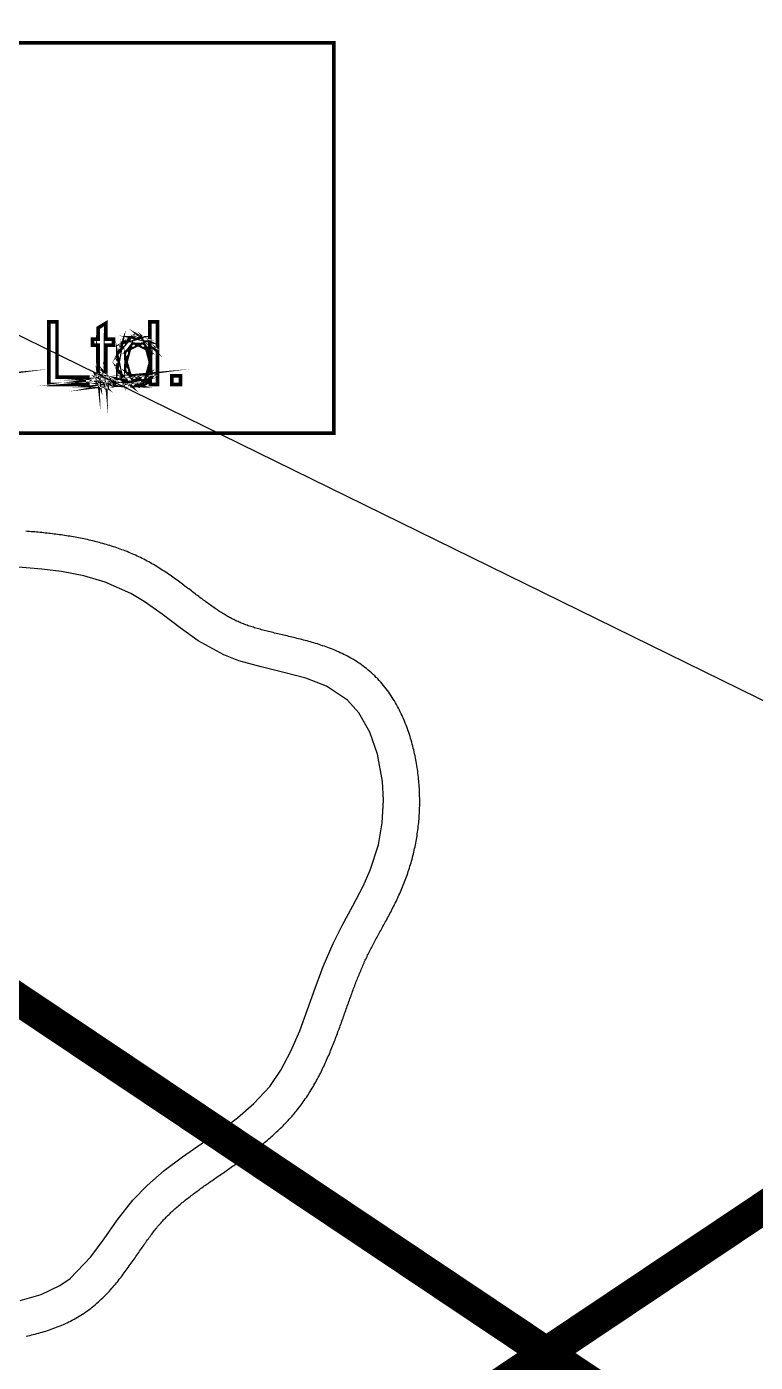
# Model space of a CAD drawing. Extents: x -4 to 1079, y -4 to 725.
# Drawn here: x 394.6 to 594.8, y 357.5 to 724.5 of the extents above; entities that cross this region are included whole.
import ezdxf

# ---------------------------------------------------------------- set-up
doc = ezdxf.new("R2010")
doc.units = 0
doc.linetypes.add('11', pattern=[18.75098419189453, 12.500656127929688, -6.250328063964844])
doc.linetypes.add('14', pattern=[89.22461700439453, 44.612308502197266, -44.612308502197266])
doc.layers.get('0').update_dxf_attribs({"linetype": 'CONTINUOUS'})
for name, color, linetype in [('EASEMENT', 7, 'CONTINUOUS'), ('PL', 7, 'CONTINUOUS'), ('POND', 7, 'CONTINUOUS')]:
    doc.layers.add(name, color=color, linetype=linetype)

msp = doc.modelspace()

# ---------------------------------------------------------------- linework, layer by layer
at = {"color": 7, "linetype": '14', "const_width": 8.92246150970459}
for points in [[(0, 720.0452880859375), (1074.8682861328125, 0)], [(0, 0), (1074.8682861328125, 720.0452880859375)], [(0, 720.0452880859375), (1074.8682861328125, 0)], [(0, 0), (1074.8682861328125, 720.0452880859375)]]:
    msp.add_lwpolyline(points, dxfattribs=at)
at = {"color": 7, "const_width": 1}
for points in [[(0, 720.0452880859375), (478.98712158203125, 720.0452880859375), (478.98712158203125, 612.7885437011719), (0, 612.7885437011719), (0, 720.0452880859375)], [(400.6892370781861, 626.1956415176392), (400.6892370781861, 643.3764083022252), (402.9628174030222, 643.3764083022252), (402.9628174030222, 628.2231126320548), (411.42428644699976, 628.2231126320548), (411.42428644699976, 626.1956415176392), (400.6892370781861, 626.1956415176392)], [(414.2486826237291, 629.8404017291032), (414.2486826237291, 637.0010078037158), (412.70171044394374, 637.0010078037158), (412.70171044394374, 638.6417358731851), (414.2486826237291, 638.6417358731851), (414.2486826237291, 641.7239607465453), (416.34647065540776, 642.9896652572788), (416.34647065540776, 638.6417358731851), (418.4676976595074, 638.6417358731851), (418.4676976595074, 637.0010078037158), (416.34647065540776, 637.0010078037158), (416.34647065540776, 629.7232068669982), (416.34647065540776, 629.7232068669982), (414.2486826237291, 629.8404017291032)], [(428.4644193970598, 637.2119585555047), (428.4644193970598, 643.3764083022252), (430.5622074287385, 643.3764083022252), (430.5622074287385, 626.1956415176392), (428.60505323158577, 626.1956415176392), (428.4644193970598, 637.2119585555047)], [(414.50651132036, 627.3500109093729), (414.4381077886009, 627.5457741637259), (414.3802278771122, 627.7948730389959), (414.3328715858943, 628.0973075351828), (414.296038914947, 628.4530776522873), (414.2697298642704, 628.8621833903088), (414.2539444338645, 629.3246247492474), (414.2486826237291, 629.8404017291032), (414.50651132036, 627.3500109093729)], [(419.76856062887236, 632.4069692092016), (419.7812368078349, 632.9323131165763), (419.8192653447219, 633.4435458058605), (419.88264623953364, 633.9406672770547), (419.97137949227033, 634.4236775301587), (420.0854651029316, 634.8925765651725), (420.2249030715178, 635.3473643820962), (420.3896933980286, 635.7880409809295), (419.76856062887236, 632.4069692092016)], [(420.3896933980286, 635.7880409809295), (420.57983608246434, 636.207191992846), (420.79533112482454, 636.5974030490175), (421.03617852510956, 636.9586741494452), (421.30237828331946, 637.2910052941286), (421.593930399454, 637.5943964830676), (421.91083487351335, 637.8688477162624), (422.25309170549735, 638.1143589937128), (420.3896933980286, 635.7880409809295)], [(422.25309170549735, 638.1143589937128), (422.614004046143, 638.3288973433214), (422.9868750461871, 638.51042979299), (423.3717047056296, 638.6589563427189), (423.76849302447084, 638.774476992508), (424.1772400027103, 638.8569917423575), (424.59794564034826, 638.9065005922671), (425.0306099373847, 638.923003542237), (422.25309170549735, 638.1143589937128)], [(425.0306099373847, 638.923003542237), (425.3470360650682, 638.9133170281243), (425.65341691885675, 638.884257485786), (425.9497524987507, 638.8358249152221), (426.23604280474996, 638.7680193164329), (426.5122878368545, 638.6808406894181), (426.77848759506435, 638.5742890341778), (427.0346420793794, 638.4483643507119), (425.0306099373847, 638.923003542237)], [(425.0306099373847, 638.923003542237), (425.0306099373847, 638.923003542237)], [(427.0346420793794, 638.4483643507119), (427.27907707748415, 638.3068934100282), (427.5101183770624, 638.1537029831338), (427.72776597811435, 637.9887930700288), (427.93201988064027, 637.8121636707137), (428.12288008463975, 637.6238147851878), (428.3003465901129, 637.4237464134515), (428.4644193970598, 637.2119585555047), (427.0346420793794, 638.4483643507119)], [(427.0346420793794, 638.4483643507119), (427.0346420793794, 638.4483643507119)], [(420.45415057218634, 629.0258974374738), (420.27225936273584, 629.4550937232847), (420.11835141627745, 629.9022279981932), (419.99242673281157, 630.3673002621995), (419.89448531233825, 630.8503105153035), (419.8245271548572, 631.3512587575052), (419.78255226036856, 631.8701449888047), (419.76856062887236, 632.4069692092016), (420.45415057218634, 629.0258974374738)], [(420.3896933980286, 635.7880409809295), (420.3896933980286, 635.7880409809295)], [(425.22984120296314, 637.1768000968732), (424.8374775880997, 637.1533611244523), (424.46400865508554, 637.0830442071892), (424.10943440392094, 636.9658493450842), (423.7737548346061, 636.8017765381375), (423.4569699471408, 636.5908257863484), (423.15907974152503, 636.3329970897175), (422.88008421775885, 636.0282904482447), (425.22984120296314, 637.1768000968732)], [(422.88008421775885, 636.0282904482447), (422.6297894765491, 635.6731182641104), (422.4180016186022, 635.2638929394948), (422.2447206439184, 634.8006144743981), (422.10994655249783, 634.2832828688207), (422.01367934434006, 633.711898122762), (421.95591901944556, 633.0864602362224), (421.936665577814, 632.4069692092016), (422.88008421775885, 636.0282904482447)], [(422.25309170549735, 638.1143589937128), (422.25309170549735, 638.1143589937128)], [(422.88008421775885, 636.0282904482447), (422.88008421775885, 636.0282904482447)], [(427.65577484853566, 635.9814125034027), (427.3651794251531, 636.2985561506501), (427.05592849310875, 636.5669084675515), (426.7280220524028, 636.7864694541072), (426.3814601030353, 636.9572391103175), (426.0162426450062, 637.0792174361817), (425.6323696783155, 637.1524044317003), (425.22984120296314, 637.1768000968732), (427.65577484853566, 635.9814125034027)], [(425.22984120296314, 637.1768000968732), (425.22984120296314, 637.1768000968732)], [(428.64021169021726, 632.2311769160442), (428.62012114242793, 632.9333893959222), (428.55984949905957, 633.5801136961909), (428.4593967601124, 634.171349816851), (428.31876292558655, 634.7070977579024), (428.1379479954818, 635.1873575193447), (427.9169519697981, 635.6121291011781), (427.65577484853566, 635.9814125034027), (428.64021169021726, 632.2311769160442)], [(427.65577484853566, 635.9814125034027), (427.65577484853566, 635.9814125034027)], [(427.6733540778514, 628.7797882270534), (427.92986732194845, 629.1271872825789), (428.1469169900306, 629.5231384952621), (428.32450308209775, 629.9676418651028), (428.4626255981501, 630.4606973921016), (428.56128453818735, 631.002305076258), (428.6204799022098, 631.5924649175722), (428.64021169021726, 632.2311769160442), (427.6733540778514, 628.7797882270534)], [(416.34647065540776, 629.7232068669982), (416.34874280069357, 629.4785326957058), (416.3555592365506, 629.2601675750897), (416.36691996297907, 629.0681115051503), (416.38282497997915, 628.9023644858876), (416.40327428755046, 628.7629265173016), (416.42826788569334, 628.6497975993921), (416.45780577440746, 628.5629777321592), (416.34647065540776, 629.7232068669982)], [(422.38786579691805, 626.7347378833219), (422.0427388866785, 626.9824017194643), (421.72057260248374, 627.2566137794709), (421.4213669443341, 627.5573740633423), (421.1451219122296, 627.8846825710783), (420.89183750617013, 628.2385393026789), (420.6615137261557, 628.6189442581441), (420.45415057218634, 629.0258974374738), (422.38786579691805, 626.7347378833219)], [(419.76856062887236, 632.4069692092016), (419.76856062887236, 632.4069692092016)], [(421.936665577814, 632.4069692092016), (421.95723447197946, 631.7485254227223), (422.0189411544754, 631.1393513129644), (422.12178562530215, 630.5794468799282), (422.26576788445976, 630.0688121236138), (422.450887931948, 629.6074470440211), (422.6771457677669, 629.1953516411501), (422.9445413919166, 628.8325259150006), (421.936665577814, 632.4069692092016)], [(428.64021169021726, 632.2311769160442), (428.64021169021726, 632.2311769160442)], [(378.8558342680335, 628.0004423940554), (378.96083129755215, 628.0021166063714), (379.07491690821337, 628.0071392433185), (379.1980911000175, 628.0155103048974), (379.33035387296457, 628.0272297911081), (379.4717052270544, 628.04229770195), (379.6221451622871, 628.0607140374237), (379.7816736786626, 628.0824787975289), (378.8558342680335, 628.0004423940554)], [(417.54185824887827, 628.0004423940554), (417.6468552783969, 628.0021166063714), (417.7609408890582, 628.0071392433185), (417.8841150808623, 628.0155103048974), (418.0163778538094, 628.0272297911081), (418.1577292078992, 628.04229770195), (418.3081691431319, 628.0607140374237), (418.4676976595074, 628.0824787975289), (417.54185824887827, 628.0004423940554)], [(417.1785541763529, 626.0315687106922), (416.8609321827298, 626.0389830795194), (416.56435742964777, 626.0612261860003), (416.28882991710714, 626.0982980301357), (416.0343496451079, 626.150198611925), (415.8009166136498, 626.2169279313684), (415.5885308227331, 626.2984859884659), (415.39719227235764, 626.3948727832176), (417.1785541763529, 626.0315687106922)], [(416.8211098469328, 628.1527957147919), (416.89752568048914, 628.1123754460252), (416.98279092200005, 628.0781736801455), (417.07690557146594, 628.0501904171531), (417.17986962888676, 628.0284256570479), (417.29168309426245, 628.0128793998299), (417.41234596759296, 628.0035516454991), (417.54185824887827, 628.0004423940554), (416.8211098469328, 628.1527957147919)], [(415.39719227235764, 626.3948727832176), (415.22403088426796, 626.5033378239618), (415.0661765802082, 626.6211306190365), (414.92362936017844, 626.7482511684422), (414.7963892241788, 626.8846994721788), (414.68445617220914, 627.030475530246), (414.5878302042696, 627.1855793426441), (414.50651132036, 627.3500109093729), (415.39719227235764, 626.3948727832176)], [(416.45780577440746, 628.5629777321592), (416.4924858866631, 628.4914649489566), (416.5329061554298, 628.4242572831371), (416.57906658070783, 628.361354734701), (416.63096716249726, 628.3027573036486), (416.6886079007978, 628.2484649899795), (416.7519887956097, 628.198477793694), (416.8211098469328, 628.1527957147919), (416.45780577440746, 628.5629777321592)], [(414.50651132036, 627.3500109093729), (414.50651132036, 627.3500109093729)], [(416.45780577440746, 628.5629777321592), (416.45780577440746, 628.5629777321592)], [(416.8211098469328, 628.1527957147919), (416.8211098469328, 628.1527957147919)], [(417.54185824887827, 628.0004423940554), (417.54185824887827, 628.0004423940554)], [(418.4676976595074, 628.0824787975289), (418.77240430098027, 626.2190804900602), (418.77240430098027, 626.2190804900602), (418.4676976595074, 628.0824787975289)], [(425.1243658270687, 625.9143738485873), (424.70401894921275, 625.9311159717453), (424.2934781720634, 625.9813423412186), (423.8927434956208, 626.0650529570079), (423.5018149198851, 626.182247819113), (423.120692444856, 626.3329269275335), (422.7493760705337, 626.5170902822699), (422.38786579691805, 626.7347378833219), (425.1243658270687, 625.9143738485873)], [(420.45415057218634, 629.0258974374738), (420.45415057218634, 629.0258974374738)], [(422.9445413919166, 628.8325259150006), (422.9445413919166, 628.8325259150006)], [(422.9445413919166, 628.8325259150006), (423.23992027905877, 628.518491519197), (423.55012790385484, 628.2527701073631), (423.87516426630503, 628.0353616794989), (424.21502936640945, 627.8662662356047), (424.5697232041679, 627.7454837756802), (424.9392457795805, 627.6730142997255), (425.3235970926471, 627.6488578077406), (422.9445413919166, 628.8325259150006)], [(428.60505323158577, 627.7660526698455), (428.24414089094023, 627.2747909417568), (427.83778564458026, 626.8591079410661), (427.3859874925062, 626.5190036677735), (426.88874643471814, 626.2544781218796), (426.3460624712159, 626.0655313033839), (425.75793560199935, 625.9521632122865), (425.1243658270687, 625.9143738485873), (428.60505323158577, 627.7660526698455)], [(425.3235970926471, 627.6488578077406), (425.71022055099957, 627.6719380203798), (426.079862713006, 627.7411786582967), (426.4325235786667, 627.8565797214918), (426.7682031479817, 628.0181412099653), (427.08690142095077, 628.2258631237165), (427.38861839757396, 628.4797454627459), (427.6733540778514, 628.7797882270534), (425.3235970926471, 627.6488578077406)], [(425.3235970926471, 627.6488578077406), (425.3235970926471, 627.6488578077406)], [(427.6733540778514, 628.7797882270534), (427.6733540778514, 628.7797882270534)], [(428.60505323158577, 626.1956415176392), (428.60505323158577, 627.7660526698455), (428.60505323158577, 627.7660526698455), (428.60505323158577, 626.1956415176392)], [(434.4765158230439, 626.1956415176392), (434.4765158230439, 628.5981361907907), (436.8790104961954, 628.5981361907907), (436.8790104961954, 626.1956415176392), (434.4765158230439, 626.1956415176392)], [(418.77240430098027, 626.2190804900602), (418.5217507999886, 626.1693324669626), (418.2787508410117, 626.12723798588), (418.0434044240498, 626.0927970468124), (417.8157115491031, 626.0660096497598), (417.59567221617135, 626.0468757947223), (417.3832864252547, 626.0353954816998), (417.1785541763529, 626.0315687106922), (418.77240430098027, 626.2190804900602)], [(415.39719227235764, 626.3948727832176), (415.39719227235764, 626.3948727832176)], [(417.1785541763529, 626.0315687106922), (417.1785541763529, 626.0315687106922)], [(422.38786579691805, 626.7347378833219), (422.38786579691805, 626.7347378833219)], [(425.1243658270687, 625.9143738485873), (425.1243658270687, 625.9143738485873)]]:
    msp.add_lwpolyline(points, dxfattribs=at)
at = {"layer": 'EASEMENT', "color": 7, "linetype": '11'}
msp.add_lwpolyline([(394.4726616173733, 364.6668165174701), (394.96719226245966, 364.77037334345613), (395.46162943489463, 364.87822937840644), (395.955943535341, 364.990490186546), (396.45010496446156, 365.10726133210045), (396.94408417253896, 365.2286484232972), (397.43786208357415, 365.3547766336221), (397.9313905944217, 365.4857822235874), (398.42460162629374, 365.6217919620751), (398.9174271004025, 365.7629326179672), (399.40979893796015, 365.90933096014567), (399.9016490601788, 366.06111375749265), (400.3929093882708, 366.21840777889), (400.8835118434483, 366.3813397932199), (401.37338834692343, 366.55003656936424), (401.8624708199085, 366.72462487620516), (402.3506911836156, 366.90523148262463), (402.83798135925707, 367.0919831575046), (403.3242732680449, 367.2850066697272), (403.80949883119143, 367.4844287881743), (404.2935910039496, 367.6903868987791), (404.7764564027711, 367.90304716322913), (405.2579560022104, 368.12251819489205), (405.73794782513573, 368.34890148804124), (406.2162898944156, 368.5822985369499), (406.69284023291834, 368.82281083589146), (407.16745686351237, 369.07053987913906), (407.639997809066, 369.3255871609661), (408.1103210924478, 369.58805417564577), (408.57828473652603, 369.85804241745143), (409.04374676416916, 370.1356533806563), (409.5065651982455, 370.4209885595337), (409.96659806162364, 370.714149448357), (410.4237033771717, 371.0152375413993), (410.87773893180923, 371.324354108801), (411.32850517934025, 371.6415422948224), (411.7757883389902, 371.9668190327075), (412.2194067104862, 372.3002289977376), (412.6590184547534, 372.64170293183764), (413.0927028155411, 372.9898175317937), (413.5189459718486, 373.3430179848972), (413.93660927534347, 373.69998140829483), (414.3459952836466, 374.0604709207739), (414.7474757045079, 374.4243150023088), (415.1412484657206, 374.79121187724667), (415.52751846102933, 375.1608664081224), (415.90650286260563, 375.5330310057563), (416.27842000169437, 375.90746534361836), (416.64348820954046, 376.28392909517896), (417.0019258173888, 376.6621819339081), (417.3539546843604, 377.04198032649373), (417.69982585294446, 377.4230748487852), (418.0397514494376, 377.8052926142648), (418.37393195556996, 378.1884757367685), (418.7025678530714, 378.57246633013284), (419.02585962367203, 378.9571065081937), (419.3440077491018, 379.34223838478727), (419.65721271109084, 379.72770407374975), (419.9656749913689, 380.11334568891726), (420.26959507166623, 380.49900534412603), (420.5691734337127, 380.88452515321205), (420.8646105592383, 381.26974723001166), (421.1561069299731, 381.6545136883609), (421.4438630679381, 382.03866949558454), (421.72806267151816, 382.42211008408043), (422.00885037468635, 382.8047261038182), (422.28636576046534, 383.18639687096197), (422.5607484118774, 383.56700170167574), (422.83213791194487, 383.94641991212353), (423.1006738436901, 384.32453081846944), (423.36649579013556, 384.70121373687743), (423.62974333430344, 385.07634798351154), (423.8905560592162, 385.44981287453584), (424.1490735478962, 385.8214877261143), (424.4054353833658, 386.1912518544111), (424.65978114864726, 386.5589845755901), (424.9122500459157, 386.9245653825271), (425.1629583593503, 387.2878784598611), (425.4119903057979, 387.6488081391473), (425.6594281530417, 388.00723751854133), (425.90535416886513, 388.36304969619897), (426.14985062105126, 388.7161277702757), (426.3929997773834, 389.0663548389273), (426.6348839056449, 389.41361400030934), (426.87558527361904, 389.75778835257756), (427.11518614908897, 390.09876099388765), (427.35376879983795, 390.4364150223952), (427.5914154936494, 390.7706335362559), (427.8282084983064, 391.1012996336253), (428.0642298197917, 391.4282958752123), (428.2995410013986, 391.7514905505447), (428.53417680712437, 392.0707736897646), (428.76817142984515, 392.3860469213661), (429.00155906243765, 392.6972118738433), (429.2343738977781, 393.0041701756902), (429.4666501287429, 393.306823455401), (429.69842194820865, 393.60507334146956), (429.9297235490517, 393.8988214623903), (430.16058912414843, 394.18796944665706), (430.3910528663754, 394.4724189227639), (430.6211489686089, 394.7520715192051), (430.85091162372544, 395.0268288644746), (431.0803758324021, 395.2965938165079), (431.3099211263962, 395.56171754450037), (431.5407980316349, 395.82364188819935), (431.77439200457763, 396.0839694859323), (432.01145819266867, 396.34359718767575), (432.2516217118793, 396.6021548862293), (432.49486579236446, 396.8596724126757), (432.74117972131523, 397.11618597506595), (432.9905505642256, 397.3717298977212), (433.2429600681091, 397.62633545107815), (433.4983897155963, 397.88003377150875), (433.7568209893183, 398.1328559953851), (434.01823537190563, 398.3848332590793), (434.28261456786004, 398.635996668285), (434.5499443489114, 398.8863755535283), (434.8201981245444, 399.13599764384566), (435.093344284523, 399.38489081993345), (435.36935121861154, 399.6330829624883), (435.6481873165741, 399.8806019522066), (435.9298209681748, 400.12747566978487), (436.21422056317783, 400.3737319959196), (436.50135449134734, 400.61939881130724), (436.7911911424476, 400.8645039966442), (437.0836989062427, 401.10907543262704), (437.3788461724969, 401.35314099995236), (437.6766013309741, 401.5967285793164), (437.9769329631729, 401.8398652503586), (438.2798095487147, 402.0825648428844), (438.5851882351713, 402.32485549428725), (438.8930234188709, 402.56677220237094), (439.2032694961417, 402.8083499649392), (439.51588086331196, 403.0496237797962), (439.83081191671, 403.29062864474577), (440.148017052664, 403.53139955759167), (440.46745066750213, 403.7719715161377), (440.78906715755267, 404.0123795181879), (441.112820919144, 404.2526585615461), (441.43866634860416, 404.49284364401615), (441.76655784226153, 404.73296976340185), (442.09644979644435, 404.9730719175073), (442.4282966074807, 405.2131851041362), (442.7620526716991, 405.45334432109246), (443.0976723854276, 405.6935845661799), (443.4351101449945, 405.9339408372024), (443.7743203467279, 406.174448131964), (444.11525738695633, 406.4151414482684), (444.4578756620078, 406.65605578391956), (444.80212956821055, 406.8972261367213), (445.14797335329456, 407.13868742754715), (445.49535328789324, 407.38047500721797), (445.8442150963032, 407.6226371653735), (446.1945075872123, 407.86522611783033), (446.54617956930815, 408.1082940804046), (446.8991798512785, 408.3518932689129), (447.2534572418112, 408.5960758991714), (447.60896054959363, 408.84089418699665), (447.9656385833139, 409.08640034820473), (448.3234401516594, 409.33264659861226), (448.6823140633181, 409.5796851540354), (449.04220912697747, 409.82756823029064), (449.40307415132554, 410.07634804319434), (449.7648579450498, 410.3260768085628), (450.127509316838, 410.57680674221234), (450.4909770753779, 410.82859005995937), (450.85521002935724, 411.0814789776203), (451.2201569874637, 411.3355257110114), (451.5857667583849, 411.5907824759491), (451.95198815080875, 411.8473014882496), (452.3187699734229, 412.10513496372954), (452.68606103491504, 412.36433511820496), (453.0538101937926, 412.6249541746593), (453.4219765087024, 412.8870496756778), (453.7905103660607, 413.15069137900815), (454.15935167918235, 413.4159504624922), (454.52844036138265, 413.682898103972), (454.8977163259763, 413.951605481289), (455.26711948627883, 414.2221437722853), (455.6365897556049, 414.49458415480245), (456.0060670472698, 414.7689978066825), (456.3754912745886, 415.0454559057672), (456.74480235087645, 415.3240296298986), (457.1139401894482, 415.60479015691806), (457.4828447036191, 415.8878086646678), (457.85145580670405, 416.1731563309895), (458.21971341201834, 416.46090433372495), (458.5875574328769, 416.75112385071617), (458.95492778259484, 417.0438860598047), (459.3217643744873, 417.33926213883257), (459.68800712186925, 417.6373232656415), (460.05359593805576, 417.9381406180734), (460.4184707363621, 418.24178537397), (460.782571430103, 418.54832871117316), (461.1458379325939, 418.8578418075248), (461.50820979862505, 419.1704142869128), (461.86960849989026, 419.48614139036596), (462.22994608666016, 419.805099537335), (462.58913460557494, 420.12736513135), (462.94708610327484, 420.4530145759405), (463.30371262640017, 420.7821242746362), (463.6589262215913, 421.1147706309671), (464.0126389354882, 421.4510300484626), (464.36476281473153, 421.79097893065267), (464.71520990596116, 422.1346936810671), (465.0638922558177, 422.48225070323554), (465.4107219109412, 422.8337264006878), (465.75561091797204, 423.1891971769536), (466.09847132355054, 423.54873943556265), (466.43921517431676, 423.9124295800448), (466.7777545169111, 424.2803440139297), (467.11400087997515, 424.6525589756618), (467.4478313392593, 425.0291382494376), (467.7791192641014, 425.41014001344973), (468.10775221236, 425.79562615597257), (468.4336177418935, 426.1856585652802), (468.75660339607657, 426.5802991787425), (469.0764743483602, 426.97953391995804), (469.39263700281356, 427.3826906502604), (469.70443695794535, 427.78885629694577), (470.01121981226424, 428.19711778731056), (470.31262717800774, 428.6068875004947), (470.6090313218882, 429.0183896447156), (470.90052945147477, 429.4315533449523), (471.18720302763006, 429.846290532127), (471.46913343011175, 430.2625120089062), (471.74640411951657, 430.68013043575337), (472.019102253543, 431.09907194167806), (472.2873152392017, 431.51926389635867), (472.55113048350347, 431.9406336694733), (472.8106353934593, 432.36310863070037), (473.06591737607965, 432.78661614971793), (473.31706383837553, 433.21108359620433), (473.56416225852035, 433.63643823105843), (473.80731080361403, 434.0625948602387), (474.0466026170477, 434.4894891129384), (474.2821222486252, 434.9170725142258), (474.5139542481504, 435.34529658916927), (474.7421831654271, 435.77411286283706), (474.9668935502593, 436.2034728602974), (475.18816995245066, 436.63332810661865), (475.4060969218051, 437.06363012686893), (475.6207590081265, 437.49433044611675), (475.83224076121877, 437.92538058943023), (476.04062673088566, 438.3567320818776), (476.2460014669312, 438.78833644852733), (476.44844951915906, 439.2201452144475), (476.6480554373732, 439.65210990470655), (476.8449037713774, 440.0841820443726), (477.0390790709757, 440.5163131585141), (477.23066588597163, 440.9484547721993), (477.4197487661694, 441.3805584104963), (477.60641226137267, 441.8125755984736), (477.7907410875902, 442.2444593916075), (477.97281749106855, 442.67618576977657), (478.1527122095837, 443.1077236563872), (478.3304940481856, 443.53903613537807), (478.506231811924, 443.9700862906877), (478.6799943058491, 444.4008372062545), (478.85185033501057, 444.8312519660173), (479.0218687044586, 445.2612936539145), (479.19011821924283, 445.6909253538847), (479.3566676844134, 446.1201101498665), (479.52158590502023, 446.54881112579835), (479.6849416861131, 446.9769913656189), (479.84680383274224, 447.40461395326673), (480.00724114995734, 447.8316419726804), (480.1663224428083, 448.2580385077984), (480.3241165163453, 448.68376664255936), (480.480692175618, 449.10878946090185), (480.63611822567657, 449.5330700467643), (480.7904634715707, 449.95657148408543), (480.94379671835054, 450.3792568568038), (481.096185869478, 450.80109026997735), (481.2476892377248, 451.2220391548904), (481.3983602642264, 451.6420660319522), (481.54825245116024, 452.0611327556676), (481.6974193007039, 452.47920118054174), (481.8459143150351, 452.8962331610797), (481.9937909963313, 453.31219055178644), (482.1411028467701, 453.72703520716703), (482.2879033685291, 454.1407289817265), (482.4342460637859, 454.55323372997003), (482.58018443471815, 454.9645113064026), (482.7257719835033, 455.37452356552916), (482.871062212319, 455.78323236185474), (483.016108623343, 456.1905995498846), (483.16096471875255, 456.5965869841236), (483.3056840007255, 457.00115651907674), (483.4503199714393, 457.4042700092492), (483.59492613307157, 457.80588930914604), (483.73955598780003, 458.20597627327226), (483.88426303780204, 458.60449275613286), (484.02909953622316, 459.00139800242647), (484.1741087280015, 459.3966481085427), (484.31932990847827, 459.7902041202128), (484.4648023562789, 460.1820272448636), (484.61056535002893, 460.5720786899223), (484.75665816835385, 460.96031966281583), (484.9031200898794, 461.3467113709714), (485.04999039323104, 461.7312150218159), (485.1973083570343, 462.1137918227765), (485.3451132599146, 462.4944029812801), (485.4934443804978, 462.8730097047538), (485.6423409974092, 463.24957320062475), (485.7918423892744, 463.6240546763199), (485.941987834719, 463.9964153392663), (486.0928166123685, 464.36661639689095), (486.2443680008485, 464.73461905662094), (486.3966812787845, 465.10038452588327), (486.54979572480215, 465.4638740121051), (486.70375061752685, 465.82504872271346), (486.8585852210035, 466.1838698693481), (487.0143254810499, 466.5403028655183), (487.17099327806886, 466.89431561635934), (487.3286194445115, 467.2458737464625), (487.4872348128287, 467.5949428804189), (487.6468673743321, 467.9414757316611), (487.8076776618747, 468.2856764789345), (487.9702064183819, 468.6287309289774), (488.1350475644895, 468.9719786558305), (488.3027305647695, 469.3166323599898), (488.47311456556855, 469.6625848096835), (488.64606065656307, 470.00973172503507), (488.821503827075, 470.35811421115415), (488.99937974699964, 470.7077730676028), (489.179622687671, 471.05874849595557), (489.3621577130033, 471.41108305354936), (489.5469089917566, 471.764819588079), (489.7338006926914, 472.12000094723976), (489.9227569845678, 472.4766699787268), (490.113702036146, 472.83486953023504), (490.30656001618627, 473.19464244945976), (490.50126048042034, 473.5560275147365), (490.6977313000934, 473.91906243595656), (490.8958778919172, 474.28379964036174), (491.0956047881154, 474.65029217117), (491.2968165209113, 475.018593071599), (491.4994176225283, 475.3887553848669), (491.70331262518994, 475.76083215419135), (491.9084060611194, 476.1348764227904), (492.1146024625403, 476.51094123388174), (492.32180636167595, 476.88907963068345), (492.5299222907497, 477.2693446564133), (492.738854781985, 477.6517893542893), (492.94850836760526, 478.03646676752896), (493.158787579834, 478.4234299393506), (493.3695969508944, 478.8127319129719), (493.58084109738047, 479.204425873043), (493.79242297095533, 479.5985756817543), (494.00422416294043, 479.99524986148555), (494.21611989783105, 480.3945136945869), (494.42798540012257, 480.7964324634088), (494.63969589431014, 481.20107145030164), (494.8511266048891, 481.60849593761577), (495.06215275635475, 482.0187712077016), (495.2726495732022, 482.4319625429095), (495.4824922799269, 482.8481352255898), (495.69155610102416, 483.2673545380929), (495.89971626098895, 483.68968576276916), (496.10684798431686, 484.11519418196895), (496.31282649550303, 484.5439450780427), (496.5175270190427, 484.97600373334075), (496.7208247794312, 485.41143543021343), (496.9225883048602, 485.8503061334225), (497.12264975585333, 486.292682435886), (497.3208546847392, 486.7386252569315), (497.51705208780277, 487.18819491262377), (497.7110909613291, 487.6414517190275), (497.9028203016031, 488.09845599220733), (498.0920661227895, 488.5592557280794), (498.2785162641922, 489.0235874161039), (498.4618731472645, 489.4908745500186), (498.64184776068333, 489.96052772196634), (498.81815109312544, 490.43195752409), (498.9905493793374, 490.90468875422147), (499.1591554346407, 491.37896698222045), (499.3239849218261, 491.854843297932), (499.4850195489766, 492.332299010034), (499.64224102417535, 492.81131542720436), (499.7956310186697, 493.29187395850596), (499.94517110456485, 493.7739561089156), (500.09084320819704, 494.25754213853986), (500.23262930989097, 494.74261213927326), (500.37051138997174, 495.2291462030105), (500.50447142876396, 495.71712442164653), (500.6344914065925, 496.2065268870757), (500.76055330378216, 496.6973336911928), (500.8826391006577, 497.18952492589256), (501.000730777544, 497.68308068306965), (501.11481005410633, 498.17798132884116), (501.2248568930957, 498.6742087705093), (501.3308539775622, 499.1717414712004), (501.43278468874064, 499.6705571016937), (501.53063240786577, 500.1706333327685), (501.6243805161723, 500.67194783520404), (501.714012394895, 501.17447827977963), (501.79951142526863, 501.6782023372746), (501.88086098852784, 502.18309767846824), (501.95804446590756, 502.68914197413983), (502.0310452386424, 503.1963128950687), (502.099846687967, 503.7045881120342), (502.1644321951163, 504.2139452958154), (502.2247851413249, 504.72436211719184), (502.28088890782766, 505.23581624694276), (502.33272687585924, 505.7482853558473), (502.3802824266544, 506.26174711468497), (502.4235389414478, 506.77617919423494), (502.46247980147433, 507.2915592652766), (502.49708838796863, 507.80786499858914), (502.5273481096663, 508.3250739840047), (502.55324386261515, 508.8431610621271), (502.5747620420905, 509.3621009593056), (502.59188898577065, 509.8818692469221), (502.6046110313339, 510.4024414963585), (502.61291451645843, 510.92379327899647), (502.61678577882225, 511.44590016621794), (502.6162111561038, 511.9687377294047), (502.6111769859813, 512.4922815399386), (502.60166960613265, 513.0165071692015), (502.5876753542364, 513.5413901885752), (502.56918056797053, 514.0669061694414), (502.54617158501344, 514.5930306831822), (502.5186347430431, 515.1197393011792), (502.4865563797378, 515.6470075948142), (502.4499238923292, 516.1748128836846), (502.4087493517131, 516.7031831693753), (502.3630145935033, 517.2321230017299), (502.3126850370825, 517.7616140213771), (502.2577261018334, 518.2916378689462), (502.19810320713884, 518.8221761850662), (502.1337817723815, 519.3532106103661), (502.06472721694416, 519.8847227854751), (501.9909049602096, 520.4166943510222), (501.91228042156047, 520.9491069476364), (501.8288190203796, 521.481942215947), (501.74048616548765, 522.0151755425995), (501.64724095644124, 522.5486512616701), (501.5490279885288, 523.0822462301555), (501.44578990975907, 523.6158774727633), (501.3374693681409, 524.1494620142001), (501.22400901168317, 524.6829168791733), (501.1053514883948, 525.2161590923893), (500.9814394462844, 525.7491056785556), (500.85221553336106, 526.2816736623793), (500.7176223976335, 526.8137800685669), (500.57760268711064, 527.3453419218258), (500.43210045809656, 527.8762772822513), (500.28106682885516, 528.4065136172425), (500.12441668349396, 528.9359608518936), (499.96205604886575, 529.4645234934692), (499.79389095182376, 529.992106049234), (499.6198274192209, 530.5186130264526), (499.43977147791026, 531.04394893239), (499.2536291547447, 531.5680182743106), (499.0613064765775, 532.0907255594789), (498.86270947026156, 532.6119752951599), (498.65774416265003, 533.1316719886181), (498.4463165805958, 533.6497201471182), (498.22833275095184, 534.1660242779249), (498.0036987005714, 534.680488888303), (497.7723200334597, 535.193020496883), (497.5340806715312, 535.7035541986818), (497.28883892515006, 536.2119604496038), (497.0364525160598, 536.718085142309), (496.77677916600425, 537.2217741694574), (496.50967659672705, 537.722873423709), (496.23500252997195, 538.2212287977238), (495.95261468748254, 538.716686184162), (495.66237079100256, 539.2090914756834), (495.36412856227577, 539.6982905649483), (495.0577457230457, 540.1841293446164), (494.74307999505606, 540.666453707348), (494.41998910005066, 541.1451095458028), (494.08833075977316, 541.6199427526412), (493.74796211687556, 542.0907977413601), (493.3987136937084, 542.5574300071397), (493.040427181247, 543.0195628625003), (492.6729587054159, 543.4769457861993), (492.29616439213936, 543.929328256994), (491.9099003673418, 544.3764597536424), (491.5140239092507, 544.8180831571299), (491.1084111812046, 545.2538970920416), (490.6929526997121, 545.683585039408), (490.26753929317266, 546.1068307160826), (489.83203410921806, 546.5233073887616), (489.3870279107738, 546.9320303176241), (488.9347459734512, 547.331083155322), (488.4775009133476, 547.7185578127154), (488.015999307298, 548.0942909335831), (487.55040755013067, 548.4586919004853), (487.081125209303, 548.8119137307291), (486.6085621645161, 549.1541109592397), (486.13306686867037, 549.485499936959), (485.6549602770337, 549.8063184796433), (485.17456334487366, 550.1168044030499), (484.69219702745795, 550.4171955229351), (484.20818228005436, 550.7077296550556), (483.7228556807424, 550.9886575712353), (483.2364987854439, 551.2602710707883), (482.7492915411064, 551.5228554712754), (482.2614112433084, 551.7766953497968), (481.7730351876291, 552.0220752834521), (481.2843406696471, 552.2592798493415), (480.7955049849416, 552.4885936245648), (480.3067054290913, 552.7103011862223), (479.8181192976752, 552.9246871114135), (479.32992388627224, 553.1320359772387), (478.8422964904611, 553.3326323607978), (478.3553913486651, 553.5267680747781), (477.8692681820224, 553.7147303833324), (477.3840042470653, 553.8967635204731), (476.8996803820882, 554.0731093245486), (476.4163774253851, 554.2440096339064), (475.93417621525, 554.4097062868952), (475.4531575899771, 554.5704411218625), (474.9734023878603, 554.7264559771564), (474.49499144719385, 554.8779926911251), (474.0180056062718, 555.0252931021164), (473.5425257033881, 555.1685990484783), (473.0686255215321, 555.3081491523945), (472.59634832005077, 555.4441465682665), (472.1257556626945, 555.5767742424412), (471.6569122523546, 555.7062150575084), (471.18988279192234, 555.8326518960578), (470.7247319842892, 555.9562676406796), (470.26152453234636, 556.0772451739633), (469.8003251389852, 556.1957673784993), (469.3411985070971, 556.3120171368771), (468.8842093395733, 556.4261773316866), (468.4294223393052, 556.5384308455177), (467.9769013778849, 556.648958667944), (467.52671121809954, 556.7579146716364), (467.078929275484, 556.8654352869053), (466.6336344882331, 556.9716569873824), (466.19090579454195, 557.0767162466997), (465.7508221326054, 557.1807495384887), (465.31346244061825, 557.283893336381), (464.8789056567756, 557.3862841140085), (464.4472307192723, 557.4880583450026), (464.0185165663032, 557.5893525029954), (463.5928421360634, 557.6903030616185), (463.17028673482497, 557.7910484600525), (462.75093819566854, 557.8917280049047), (462.33489199656964, 557.9924373146043), (461.92224377397423, 558.0932644867996), (461.51308916432816, 558.1942976191384), (461.10752380407723, 558.2956248092689), (460.70564332966745, 558.3973341548389), (460.30754337754456, 558.4995137534966), (459.9133195841546, 558.6022517028898), (459.52306758594324, 558.7056361006665), (459.13688301935656, 558.809755044475), (458.75486152084034, 558.9146966319631), (458.37709872684053, 559.0205489607786), (458.00369027380293, 559.12740012857), (457.63473179817345, 559.2353382329849), (457.2703221653574, 559.3444389014485), (456.9105642220655, 559.4547251774982), (456.55554530051, 559.5662360893058), (456.2053515135077, 559.6790135911349), (455.8600689738752, 559.7930996372501), (455.5197837944291, 559.9085361819152), (455.1845820879861, 560.0253651793945), (454.85454996736286, 560.1436285839519), (454.5297690840426, 560.2633612463209), (454.2103014902857, 560.3845785582622), (453.8962052194013, 560.5072989300398), (453.5875383684252, 560.6315409883422), (453.2843645501377, 560.7573209929808), (452.9870089338031, 560.884539505009), (452.69379371846344, 561.0139449742098), (452.40210550658554, 561.1466849121463), (452.10980137463605, 561.2836919806523), (451.816936659889, 561.4248952672135), (451.52351692776796, 561.570246913936), (451.2294861534973, 561.719727200035), (450.9347883123016, 561.8733164047255), (450.6393673794054, 562.0309948072228), (450.3431673300331, 562.1927426867419), (450.0461321394394, 562.3585403229081), (449.748211515055, 562.5283877027423), (449.4493702150333, 562.7022573854078), (449.14957483614614, 562.8800891295041), (448.8487919751651, 563.0618226936301), (448.54698822886195, 563.2473978363853), (448.2441301940084, 563.4367543163688), (447.9401844673761, 563.6298318921803), (447.63511764573695, 563.8265703224183), (447.3288963258625, 564.0269093656827), (447.02148710452445, 564.2307887805725), (446.71285657849467, 564.438148325687), (446.40297134454477, 564.6489277596256), (446.0917979994465, 564.8630668409874), (445.7793031399716, 565.0805053283716), (445.46545336289176, 565.3011829803777), (445.1502154405681, 565.5250394307427), (444.83357411694755, 565.7519914921309), (444.5154963473816, 565.9819354696141), (444.19593192740075, 566.2147730936504), (443.87483065253576, 566.4504060946969), (443.5521423183171, 566.6887362032113), (443.22781672027554, 566.929665149651), (442.90180365394156, 567.1730946644735), (442.5740529148457, 567.4189264781365), (442.24451429851877, 567.6670623210973), (441.9131376004912, 567.9174039238135), (441.5798726162937, 568.1698530167425), (441.24466914145677, 568.4243113303419), (440.90747697151113, 568.6806805950691), (440.5682459019873, 568.9388625413819), (440.22692572841595, 569.1987588997373), (439.8834662155046, 569.4602714670452), (439.537808182885, 569.7232978579573), (439.1898712242416, 569.9877166034756), (438.83957185829024, 570.2534020818098), (438.48682660374703, 570.5202286711691), (438.1315519793279, 570.788070749763), (437.7736645037489, 571.0568026958013), (437.41308069572585, 571.326298887493), (437.0497170739749, 571.5964337030478), (436.68349015721185, 571.8670815206751), (436.3143164641528, 572.1381167185843), (435.94211251351373, 572.4094136749851), (435.5667948240105, 572.6808467680867), (435.1882799143592, 572.9522903760987), (434.8064843032757, 573.2236188772305), (434.42132450947616, 573.4947066496916), (434.0327155024214, 573.765426737753), (433.6405426835727, 574.0356217137848), (433.2446981513174, 574.3051282877025), (432.84508228438, 574.5737887538696), (432.44159546148455, 574.8414454066498), (432.0341380613556, 575.1079405404065), (431.62261046271715, 575.3731164495033), (431.2069130442938, 575.6368154283037), (430.78694564209775, 575.8988774241478), (430.36260772945593, 576.1591236231426), (429.93380285477326, 576.4173699827885), (429.50043495161515, 576.673432921577), (429.062407953547, 576.9271288580004), (428.6195659948919, 577.1782886650262), (428.17192981610833, 577.4266120696622), (427.720644749224, 577.671384658952), (427.2669862966533, 577.9118497653718), (426.8121184820618, 578.1473273611941), (426.3560378965145, 578.3779271326379), (425.8986791736143, 578.6037789844005), (425.44009172931186, 578.824931976237), (424.9803253327424, 579.0414349805791), (424.5194302200744, 579.2533373594788), (424.05744958407564, 579.4606935937842), (423.5944253791363, 579.6635589562669), (423.13039955964695, 579.861988719699), (422.66541407999773, 580.0560381568521), (422.19951089457936, 580.245762540498), (421.7327319577821, 580.4312171434086), (421.2651200986627, 580.6124572704207), (420.7967252288906, 580.7895401394454), (420.32757931035974, 580.9625259205325), (419.8577091342664, 581.1314750355352), (419.3871414918071, 581.2964479063072), (418.91590317417814, 581.457504954702), (418.4440209725759, 581.6147066025732), (417.971521678197, 581.7681132717738), (417.4984320822376, 581.917785384158), (417.0247789758943, 582.0637833615788), (416.5505891503633, 582.2061676258897), (416.0758893968412, 582.3449985989446), (415.6007065065242, 582.4803367025967), (415.1250672706088, 582.6122423586995), (414.6489984802915, 582.7407759891066), (414.1725269267685, 582.8659980156714), (413.6956792763662, 582.9879689563032), (413.2184725962753, 583.1067536611342), (412.7409174062234, 583.2224129774037), (412.2630262355165, 583.3350045735668), (411.784811613461, 583.444586118079), (411.30628606936295, 583.5512152793951), (410.82746213252835, 583.6549497259709), (410.34835233226363, 583.7558471262616), (409.86896919787483, 583.8539651487223), (409.389325258668, 583.9493614618082), (408.9094330439495, 584.0420937339749), (408.4293050830254, 584.1322196336774), (407.9489539052018, 584.2197968293709), (407.46839203978476, 584.304882989511), (406.98763201608085, 584.3875357825527), (406.50668636339583, 584.4678128769515), (406.025567611036, 584.5457719411625), (405.54428297029665, 584.6214683259461), (405.06283573268496, 584.6949534758411), (404.5812327743118, 584.766279270436), (404.0994809716125, 584.835497589422), (403.6175872010227, 584.9026603124885), (403.1355583389776, 584.9678193193264), (402.65340126191273, 585.0310264896259), (402.1711228462635, 585.0923337030773), (401.6887299684653, 585.1517928393711), (401.20622950495357, 585.2094557781976), (400.7236283321638, 585.2653743992468), (400.2409333265313, 585.3196005822093), (399.7580099393816, 585.3722023226477), (399.27398500273483, 585.4233045711446), (398.78873290486405, 585.4729038257777), (398.3022840948533, 585.5209755878209), (397.8146690217867, 585.5674953585474), (397.3259181347481, 585.612438639231), (396.83606188282187, 585.6557809311452), (396.3451307150918, 585.6974977355634), (395.85315508064195, 585.7375645537596), (395.3601654285565, 585.7759568870072), (394.8661922079193, 585.8126502365797), (394.3712658678146, 585.8476201037505)], dxfattribs=at)
at = {"layer": 'PL', "color": 7}
msp.add_lwpolyline([(796.4838850548153, 441.41874561926716), (605.9945790533709, 53.20595891149783), (384.2917740815293, 61.56361403343621), (383.3415048582621, 1.8831830738460553), (283.86838109075103, 3.052233466041301), (65.10188350239045, 80.02635481357106), (349.9440673597113, 660.5281178172061), (796.4838850548153, 441.41874561926716)], dxfattribs=at)
at = {"layer": 'POND', "color": 7}
msp.add_lwpolyline([(392.88539397512443, 374.4983280360786), (398.59352745317096, 376.1216166521777), (403.7770175923519, 378.5762766047573), (406.543827456737, 380.4885206336473), (412.2726895647984, 386.42350852237064), (415.9086591960105, 391.3961252771328), (419.5108313986311, 396.5731183300525), (423.79372758231244, 402.07868248010703), (427.69731576103993, 406.0984312459954), (432.4545439620019, 410.1594621488993), (437.47763613231956, 413.90456867585135), (442.6091801396769, 417.47679476141445), (447.6917638517574, 421.01918434015187), (452.56797513624474, 424.6747813466265), (457.08040186082275, 428.5866297154016), (461.4000030255344, 433.31038245537235), (464.42388848413435, 437.7185926652075), (467.22735891496444, 442.98808424074963), (469.6402031108411, 448.5892283640687), (471.820619380427, 454.40497365964524), (473.92680603238495, 460.31826875195947), (476.1169613753775, 466.2120622654919), (478.83674122120544, 472.5856847959389), (481.3294151449169, 477.50387881304505), (484.27047458450585, 482.90188649325876), (487.0844023252558, 488.30898581983365), (489.04984420320005, 492.73781022880246), (491.2501211066462, 499.6795729533195), (492.3246742111251, 505.7108515199601), (492.66833681881997, 511.92365613530427), (492.3863267954713, 517.0422320537374), (491.00405320367787, 524.6378023461384), (488.9012457367084, 530.6668673188685), (485.88061798070225, 535.995363944541), (482.8072261821302, 539.4699545085214), (476.9653859836588, 543.2973467015684), (471.3447479675566, 545.4396437747262), (465.2892210580464, 547.064289839541), (459.06064227870996, 548.552846585718), (452.9208486531295, 550.2868757029635), (448.7917396947565, 551.8618165888981), (441.7952063893412, 555.7592977113288), (436.76400181196095, 559.3407975911448), (431.85737928934367, 563.0585251500497), (426.89655408343873, 566.5816380699779), (423.2675260917723, 568.7703685588524), (416.1739169640414, 571.8815334853425), (410.32843769076385, 573.570705871455), (404.2006972635915, 574.7627718070423), (398.79572533979484, 575.4703210939438), (391.2556385511947, 576.0665800970332)], dxfattribs=at)

doc.saveas('drawing.dxf')
